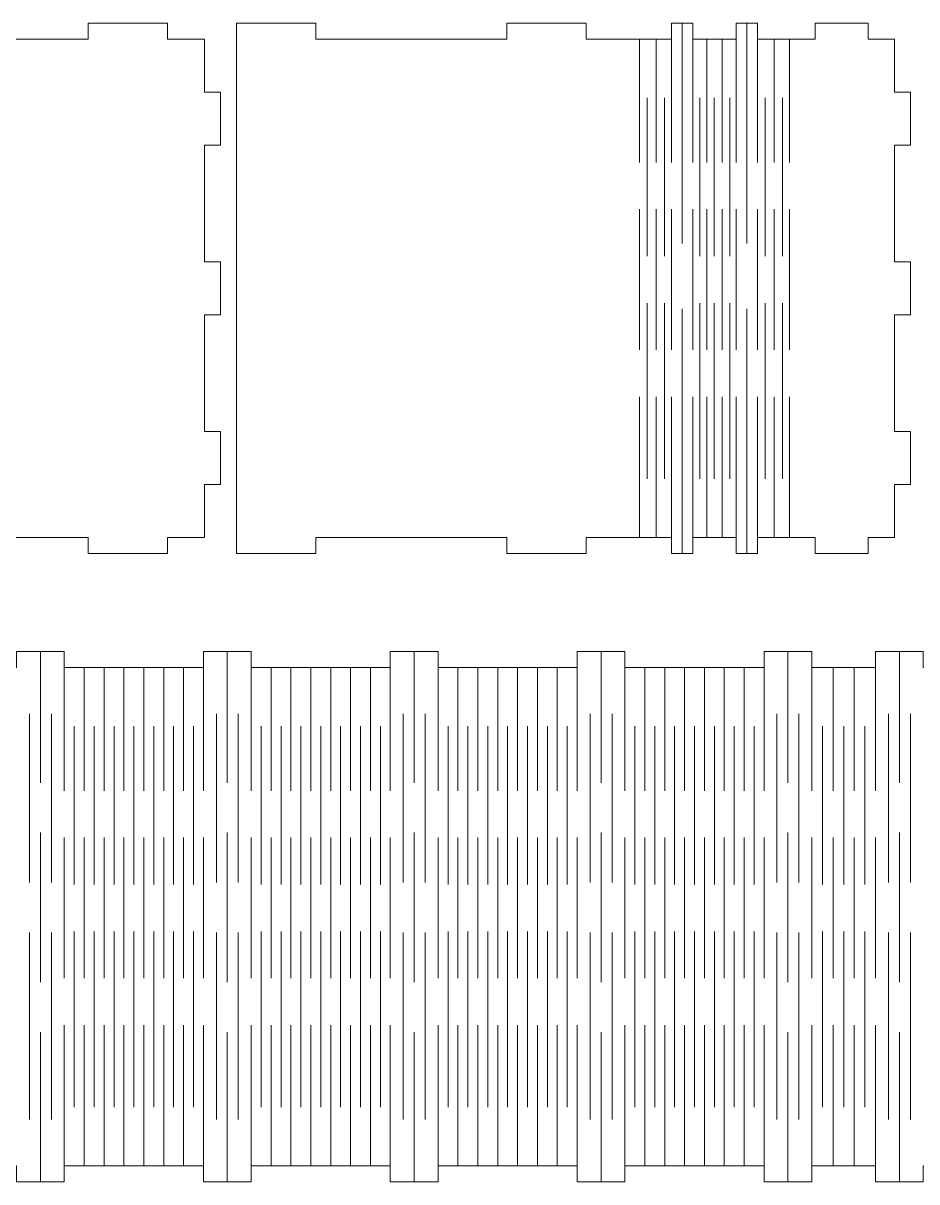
# Model space of a CAD drawing. Header units: millimetres. Extents: x -327 to 327, y -630 to 630.
# Drawn here: x 56.6 to 225.2, y 139.1 to 357.6 of the extents above; entities that cross this region are included whole.
import ezdxf

# ---------------------------------------------------------------- set-up
doc = ezdxf.new("R2010")
doc.units = ezdxf.units.MM
doc.header["$MEASUREMENT"] = 0
doc.layers.add('Camada 1', color=7, linetype='Continuous')

msp = doc.modelspace()

# ---------------------------------------------------------------- linework, layer by layer
at = {"layer": 'Camada 1', "color": 250, "lineweight": 20}
for points, knots in [([(90.826, 312.6007), (90.826, 312.6007), (90.826, 334.6007), (90.826, 334.6007), (90.826, 334.6007), (90.826, 334.6007), (93.826, 334.6007), (93.826, 334.6007), (93.826, 334.6007), (93.826, 334.6007), (93.826, 344.6007), (93.826, 344.6007), (93.826, 344.6007), (93.826, 344.6007), (90.826, 344.6007), (90.826, 344.6007), (90.826, 344.6007), (90.826, 344.6007), (90.826, 354.6007), (90.826, 354.6007), (90.826, 354.6007), (90.826, 354.6007), (83.826, 354.6007), (83.826, 354.6007), (83.826, 354.6007), (83.826, 354.6007), (83.826, 357.6008), (83.826, 357.6008), (83.826, 357.6008), (83.826, 357.6008), (68.826, 357.6008), (68.826, 357.6008), (68.826, 357.6008), (68.826, 357.6008), (68.826, 354.6007), (68.826, 354.6007), (68.826, 354.6007), (68.826, 354.6007), (-17.754, 354.6007), (-17.754, 354.6007), (-17.754, 354.6007), (-17.754, 354.6007), (-17.754, 357.6008), (-17.754, 357.6008), (-17.754, 357.6008), (-17.754, 357.6008), (-32.754, 357.6008), (-32.754, 357.6008), (-32.754, 357.6008), (-32.754, 357.6008), (-32.754, 354.6007), (-32.754, 354.6007), (-32.754, 354.6007), (-32.754, 354.6007), (-39.754, 354.6007), (-39.754, 354.6007), (-39.754, 354.6007), (-39.754, 354.6007), (-39.754, 344.6007), (-39.754, 344.6007), (-39.754, 344.6007), (-39.754, 344.6007), (-42.754, 344.6007), (-42.754, 344.6007), (-42.754, 344.6007), (-42.754, 344.6007), (-42.754, 334.6007), (-42.754, 334.6007), (-42.754, 334.6007), (-42.754, 334.6007), (-39.754, 334.6007), (-39.754, 334.6007), (-39.754, 334.6007), (-39.754, 334.6007), (-39.754, 312.6007), (-39.754, 312.6007), (-39.754, 312.6007), (-39.754, 312.6007), (-42.754, 312.6007), (-42.754, 312.6007), (-42.754, 312.6007), (-42.754, 312.6007), (-42.754, 302.6008), (-42.754, 302.6008), (-42.754, 302.6008), (-42.754, 302.6008), (-39.754, 302.6008), (-39.754, 302.6008), (-39.754, 302.6008), (-39.754, 302.6008), (-39.754, 280.6007), (-39.754, 280.6007), (-39.754, 280.6007), (-39.754, 280.6007), (-42.754, 280.6007), (-42.754, 280.6007), (-42.754, 280.6007), (-42.754, 280.6007), (-42.754, 270.6007), (-42.754, 270.6007), (-42.754, 270.6007), (-42.754, 270.6007), (-39.754, 270.6007), (-39.754, 270.6007), (-39.754, 270.6007), (-39.754, 270.6007), (-39.754, 260.6007), (-39.754, 260.6007), (-39.754, 260.6007), (-39.754, 260.6007), (-32.754, 260.6007), (-32.754, 260.6007), (-32.754, 260.6007), (-32.754, 260.6007), (-32.754, 257.6007), (-32.754, 257.6007), (-32.754, 257.6007), (-32.754, 257.6007), (-17.754, 257.6007), (-17.754, 257.6007), (-17.754, 257.6007), (-17.754, 257.6007), (-17.754, 260.6007), (-17.754, 260.6007), (-17.754, 260.6007), (-17.754, 260.6007), (68.826, 260.6007), (68.826, 260.6007), (68.826, 260.6007), (68.826, 260.6007), (68.826, 257.6007), (68.826, 257.6007), (68.826, 257.6007), (68.826, 257.6007), (83.826, 257.6007), (83.826, 257.6007), (83.826, 257.6007), (83.826, 257.6007), (83.826, 260.6007), (83.826, 260.6007), (83.826, 260.6007), (83.826, 260.6007), (90.826, 260.6007), (90.826, 260.6007), (90.826, 260.6007), (90.826, 260.6007), (90.826, 270.6007), (90.826, 270.6007), (90.826, 270.6007), (90.826, 270.6007), (93.826, 270.6007), (93.826, 270.6007), (93.826, 270.6007), (93.826, 270.6007), (93.826, 280.6007), (93.826, 280.6007), (93.826, 280.6007), (93.826, 280.6007), (90.826, 280.6007), (90.826, 280.6007), (90.826, 280.6007), (90.826, 280.6007), (90.826, 302.6008), (90.826, 302.6008), (90.826, 302.6008), (90.826, 302.6008), (93.826, 302.6008), (93.826, 302.6008), (93.826, 302.6008), (93.826, 302.6008), (93.826, 312.6007), (93.826, 312.6007), (93.826, 312.6007), (93.826, 312.6007), (90.826, 312.6007), (90.826, 312.6007)], [0, 0, 0, 0, 0.02222222, 0.02222222, 0.02222222, 0.02222222, 0.04444444, 0.04444444, 0.04444444, 0.04444444, 0.06666667, 0.06666667, 0.06666667, 0.06666667, 0.08888889, 0.08888889, 0.08888889, 0.08888889, 0.11111111, 0.11111111, 0.11111111, 0.11111111, 0.13333333, 0.13333333, 0.13333333, 0.13333333, 0.15555556, 0.15555556, 0.15555556, 0.15555556, 0.17777778, 0.17777778, 0.17777778, 0.17777778, 0.2, 0.2, 0.2, 0.2, 0.22222222, 0.22222222, 0.22222222, 0.22222222, 0.24444444, 0.24444444, 0.24444444, 0.24444444, 0.26666667, 0.26666667, 0.26666667, 0.26666667, 0.28888889, 0.28888889, 0.28888889, 0.28888889, 0.31111111, 0.31111111, 0.31111111, 0.31111111, 0.33333333, 0.33333333, 0.33333333, 0.33333333, 0.35555556, 0.35555556, 0.35555556, 0.35555556, 0.37777778, 0.37777778, 0.37777778, 0.37777778, 0.4, 0.4, 0.4, 0.4, 0.42222222, 0.42222222, 0.42222222, 0.42222222, 0.44444444, 0.44444444, 0.44444444, 0.44444444, 0.46666667, 0.46666667, 0.46666667, 0.46666667, 0.48888889, 0.48888889, 0.48888889, 0.48888889, 0.51111111, 0.51111111, 0.51111111, 0.51111111, 0.53333333, 0.53333333, 0.53333333, 0.53333333, 0.55555556, 0.55555556, 0.55555556, 0.55555556, 0.57777778, 0.57777778, 0.57777778, 0.57777778, 0.6, 0.6, 0.6, 0.6, 0.62222222, 0.62222222, 0.62222222, 0.62222222, 0.64444444, 0.64444444, 0.64444444, 0.64444444, 0.66666667, 0.66666667, 0.66666667, 0.66666667, 0.68888889, 0.68888889, 0.68888889, 0.68888889, 0.71111111, 0.71111111, 0.71111111, 0.71111111, 0.73333333, 0.73333333, 0.73333333, 0.73333333, 0.75555556, 0.75555556, 0.75555556, 0.75555556, 0.77777778, 0.77777778, 0.77777778, 0.77777778, 0.8, 0.8, 0.8, 0.8, 0.82222222, 0.82222222, 0.82222222, 0.82222222, 0.84444444, 0.84444444, 0.84444444, 0.84444444, 0.86666667, 0.86666667, 0.86666667, 0.86666667, 0.88888889, 0.88888889, 0.88888889, 0.88888889, 0.91111111, 0.91111111, 0.91111111, 0.91111111, 0.93333333, 0.93333333, 0.93333333, 0.93333333, 0.95555556, 0.95555556, 0.95555556, 0.95555556, 1, 1, 1, 1]), ([(220.9643, 344.6007), (220.9643, 344.6007), (220.9643, 354.6007), (220.9643, 354.6007), (220.9643, 354.6007), (220.9643, 354.6007), (215.9643, 354.6007), (215.9643, 354.6007), (215.9643, 354.6007), (215.9643, 354.6007), (215.9643, 357.6007), (215.9643, 357.6007), (215.9643, 357.6007), (215.9643, 357.6007), (205.9643, 357.6007), (205.9643, 357.6007), (205.9643, 357.6007), (205.9643, 357.6007), (205.9643, 354.6007), (205.9643, 354.6007), (205.9643, 354.6007), (205.9643, 354.6007), (195.134, 354.6007), (195.134, 354.6007), (195.134, 354.6007), (195.134, 354.6007), (195.134, 357.6007), (195.134, 357.6007), (195.134, 357.6007), (195.134, 357.6007), (191.1146, 357.6007), (191.1146, 357.6007), (191.1146, 357.6007), (191.1146, 357.6007), (191.1146, 354.6007), (191.1146, 354.6007), (191.1146, 354.6007), (191.1146, 354.6007), (182.8903, 354.6007), (182.8903, 354.6007), (182.8903, 354.6007), (182.8903, 354.6007), (182.8903, 357.6007), (182.8903, 357.6007), (182.8903, 357.6007), (182.8903, 357.6007), (178.8709, 357.6007), (178.8709, 357.6007), (178.8709, 357.6007), (178.8709, 357.6007), (178.8709, 354.6007), (178.8709, 354.6007), (178.8709, 354.6007), (178.8709, 354.6007), (162.826, 354.6007), (162.826, 354.6007), (162.826, 354.6007), (162.826, 354.6007), (162.826, 357.6007), (162.826, 357.6007), (162.826, 357.6007), (162.826, 357.6007), (147.826, 357.6007), (147.826, 357.6007), (147.826, 357.6007), (147.826, 357.6007), (147.826, 354.6007), (147.826, 354.6007), (147.826, 354.6007), (147.826, 354.6007), (111.826, 354.6007), (111.826, 354.6007), (111.826, 354.6007), (111.826, 354.6007), (111.826, 357.6007), (111.826, 357.6007), (111.826, 357.6007), (111.826, 357.6007), (96.826, 357.6007), (96.826, 357.6007), (96.826, 357.6007), (96.826, 324.2674), (96.826, 290.934), (96.826, 257.6007), (96.826, 257.6007), (96.826, 257.6007), (111.826, 257.6007), (111.826, 257.6007), (111.826, 257.6007), (111.826, 257.6007), (111.826, 260.6007), (111.826, 260.6007), (111.826, 260.6007), (111.826, 260.6007), (147.826, 260.6007), (147.826, 260.6007), (147.826, 260.6007), (147.826, 260.6007), (147.826, 257.6007), (147.826, 257.6007), (147.826, 257.6007), (147.826, 257.6007), (162.826, 257.6007), (162.826, 257.6007), (162.826, 257.6007), (162.826, 257.6007), (162.826, 260.6007), (162.826, 260.6007), (162.826, 260.6007), (162.826, 260.6007), (178.8709, 260.6007), (178.8709, 260.6007), (178.8709, 260.6007), (178.8709, 260.6007), (178.8709, 257.6007), (178.8709, 257.6007), (178.8709, 257.6007), (178.8709, 257.6007), (182.8903, 257.6007), (182.8903, 257.6007), (182.8903, 257.6007), (182.8903, 257.6007), (182.8903, 260.6007), (182.8903, 260.6007), (182.8903, 260.6007), (182.8903, 260.6007), (191.1146, 260.6007), (191.1146, 260.6007), (191.1146, 260.6007), (191.1146, 260.6007), (191.1146, 257.6007), (191.1146, 257.6007), (191.1146, 257.6007), (191.1146, 257.6007), (195.134, 257.6007), (195.134, 257.6007), (195.134, 257.6007), (195.134, 257.6007), (195.134, 260.6007), (195.134, 260.6007), (195.134, 260.6007), (195.134, 260.6007), (205.9643, 260.6007), (205.9643, 260.6007), (205.9643, 260.6007), (205.9643, 260.6007), (205.9643, 257.6007), (205.9643, 257.6007), (205.9643, 257.6007), (205.9643, 257.6007), (215.9643, 257.6007), (215.9643, 257.6007), (215.9643, 257.6007), (215.9643, 257.6007), (215.9643, 260.6007), (215.9643, 260.6007), (215.9643, 260.6007), (215.9643, 260.6007), (220.9643, 260.6007), (220.9643, 260.6007), (220.9643, 260.6007), (220.9643, 260.6007), (220.9643, 270.6007), (220.9643, 270.6007), (220.9643, 270.6007), (220.9643, 270.6007), (223.9643, 270.6007), (223.9643, 270.6007), (223.9643, 270.6007), (223.9643, 270.6007), (223.9643, 280.6007), (223.9643, 280.6007), (223.9643, 280.6007), (223.9643, 280.6007), (220.9643, 280.6007), (220.9643, 280.6007), (220.9643, 280.6007), (220.9643, 280.6007), (220.9643, 302.6007), (220.9643, 302.6007), (220.9643, 302.6007), (220.9643, 302.6007), (223.9643, 302.6007), (223.9643, 302.6007), (223.9643, 302.6007), (223.9643, 302.6007), (223.9643, 312.6007), (223.9643, 312.6007), (223.9643, 312.6007), (223.9643, 312.6007), (220.9643, 312.6007), (220.9643, 312.6007), (220.9643, 312.6007), (220.9643, 312.6007), (220.9643, 334.6007), (220.9643, 334.6007), (220.9643, 334.6007), (220.9643, 334.6007), (223.9643, 334.6007), (223.9643, 334.6007), (223.9643, 334.6007), (223.9643, 334.6007), (223.9643, 344.6007), (223.9643, 344.6007), (223.9643, 344.6007), (223.9643, 344.6007), (220.9643, 344.6007), (220.9643, 344.6007)], [0, 0, 0, 0, 0.01886792, 0.01886792, 0.01886792, 0.01886792, 0.03773585, 0.03773585, 0.03773585, 0.03773585, 0.05660377, 0.05660377, 0.05660377, 0.05660377, 0.0754717, 0.0754717, 0.0754717, 0.0754717, 0.09433962, 0.09433962, 0.09433962, 0.09433962, 0.11320755, 0.11320755, 0.11320755, 0.11320755, 0.13207547, 0.13207547, 0.13207547, 0.13207547, 0.1509434, 0.1509434, 0.1509434, 0.1509434, 0.16981132, 0.16981132, 0.16981132, 0.16981132, 0.18867925, 0.18867925, 0.18867925, 0.18867925, 0.20754717, 0.20754717, 0.20754717, 0.20754717, 0.22641509, 0.22641509, 0.22641509, 0.22641509, 0.24528302, 0.24528302, 0.24528302, 0.24528302, 0.26415094, 0.26415094, 0.26415094, 0.26415094, 0.28301887, 0.28301887, 0.28301887, 0.28301887, 0.30188679, 0.30188679, 0.30188679, 0.30188679, 0.32075472, 0.32075472, 0.32075472, 0.32075472, 0.33962264, 0.33962264, 0.33962264, 0.33962264, 0.35849057, 0.35849057, 0.35849057, 0.35849057, 0.37735849, 0.37735849, 0.37735849, 0.37735849, 0.39622642, 0.39622642, 0.39622642, 0.39622642, 0.41509434, 0.41509434, 0.41509434, 0.41509434, 0.43396226, 0.43396226, 0.43396226, 0.43396226, 0.45283019, 0.45283019, 0.45283019, 0.45283019, 0.47169811, 0.47169811, 0.47169811, 0.47169811, 0.49056604, 0.49056604, 0.49056604, 0.49056604, 0.50943396, 0.50943396, 0.50943396, 0.50943396, 0.52830189, 0.52830189, 0.52830189, 0.52830189, 0.54716981, 0.54716981, 0.54716981, 0.54716981, 0.56603774, 0.56603774, 0.56603774, 0.56603774, 0.58490566, 0.58490566, 0.58490566, 0.58490566, 0.60377358, 0.60377358, 0.60377358, 0.60377358, 0.62264151, 0.62264151, 0.62264151, 0.62264151, 0.64150943, 0.64150943, 0.64150943, 0.64150943, 0.66037736, 0.66037736, 0.66037736, 0.66037736, 0.67924528, 0.67924528, 0.67924528, 0.67924528, 0.69811321, 0.69811321, 0.69811321, 0.69811321, 0.71698113, 0.71698113, 0.71698113, 0.71698113, 0.73584906, 0.73584906, 0.73584906, 0.73584906, 0.75471698, 0.75471698, 0.75471698, 0.75471698, 0.77358491, 0.77358491, 0.77358491, 0.77358491, 0.79245283, 0.79245283, 0.79245283, 0.79245283, 0.81132075, 0.81132075, 0.81132075, 0.81132075, 0.83018868, 0.83018868, 0.83018868, 0.83018868, 0.8490566, 0.8490566, 0.8490566, 0.8490566, 0.86792453, 0.86792453, 0.86792453, 0.86792453, 0.88679245, 0.88679245, 0.88679245, 0.88679245, 0.90566038, 0.90566038, 0.90566038, 0.90566038, 0.9245283, 0.9245283, 0.9245283, 0.9245283, 0.94339623, 0.94339623, 0.94339623, 0.94339623, 0.96226415, 0.96226415, 0.96226415, 0.96226415, 1, 1, 1, 1]), ([(29.1023, 239.1073), (29.1023, 239.1073), (20.0911, 239.1073), (20.0911, 239.1073), (20.0911, 239.1073), (20.0911, 239.1073), (20.0911, 236.1073), (20.0911, 236.1073), (20.0911, 236.1073), (20.0911, 236.1073), (8.0833, 236.1073), (8.0833, 236.1073), (8.0833, 236.1073), (8.0833, 236.1073), (8.0833, 239.1073), (8.0833, 239.1073), (8.0833, 239.1073), (8.0833, 239.1073), (-0.921, 239.1073), (-0.921, 239.1073), (-0.921, 239.1073), (-0.921, 239.1073), (-0.921, 236.1073), (-0.921, 236.1073), (-0.921, 236.1073), (-0.921, 236.1073), (-13.3523, 236.1073), (-13.3523, 236.1073), (-13.3523, 236.1073), (-13.3523, 236.1073), (-13.3523, 239.1073), (-13.3523, 239.1073), (-13.3523, 239.1073), (-13.3523, 239.1073), (-22.3565, 239.1073), (-22.3565, 239.1073), (-22.3565, 239.1073), (-22.3565, 239.1073), (-22.3565, 236.1073), (-22.3565, 236.1073), (-22.3565, 236.1073), (-22.3565, 236.1073), (-43.3589, 236.1073), (-43.3589, 236.1073), (-43.3589, 236.1073), (-43.3589, 236.1073), (-43.3589, 239.1073), (-43.3589, 239.1073), (-43.3589, 239.1073), (-43.3589, 239.1073), (-63.3589, 239.1073), (-63.3589, 239.1073), (-63.3589, 239.1073), (-63.3589, 239.1073), (-63.3589, 236.1073), (-63.3589, 236.1073), (-63.3589, 236.1073), (-63.3589, 236.1073), (-101.3272, 236.1073), (-101.3272, 236.1073), (-101.3272, 236.1073), (-101.3272, 236.1073), (-101.3272, 239.1073), (-101.3272, 239.1073), (-101.3272, 239.1073), (-101.3272, 239.1073), (-121.3272, 239.1073), (-121.3272, 239.1073), (-121.3272, 239.1073), (-121.3272, 239.1073), (-121.3272, 236.1073), (-121.3272, 236.1073), (-121.3272, 236.1073), (-121.3272, 236.1073), (-159.2955, 236.1073), (-159.2955, 236.1073), (-159.2955, 236.1073), (-159.2955, 236.1073), (-159.2955, 239.1073), (-159.2955, 239.1073), (-159.2955, 239.1073), (-159.2955, 239.1073), (-179.2955, 239.1073), (-179.2955, 239.1073), (-179.2955, 239.1073), (-179.2955, 239.1073), (-179.2955, 236.1073), (-179.2955, 236.1073), (-179.2955, 236.1073), (-179.2955, 236.1073), (-194.2955, 236.1073), (-194.2955, 236.1073), (-194.2955, 236.1073), (-194.2955, 236.1073), (-194.2955, 226.1073), (-194.2955, 226.1073), (-194.2955, 226.1073), (-194.2955, 226.1073), (-197.2955, 226.1073), (-197.2955, 226.1073), (-197.2955, 226.1073), (-197.2955, 226.1073), (-197.2955, 216.1073), (-197.2955, 216.1073), (-197.2955, 216.1073), (-197.2955, 216.1073), (-194.2955, 216.1073), (-194.2955, 216.1073), (-194.2955, 216.1073), (-194.2955, 216.1073), (-194.2955, 194.1073), (-194.2955, 194.1073), (-194.2955, 194.1073), (-194.2955, 194.1073), (-197.2955, 194.1073), (-197.2955, 194.1073), (-197.2955, 194.1073), (-197.2955, 194.1073), (-197.2955, 184.1073), (-197.2955, 184.1073), (-197.2955, 184.1073), (-197.2955, 184.1073), (-194.2955, 184.1073), (-194.2955, 184.1073), (-194.2955, 184.1073), (-194.2955, 184.1073), (-194.2955, 162.1073), (-194.2955, 162.1073), (-194.2955, 162.1073), (-194.2955, 162.1073), (-197.2955, 162.1073), (-197.2955, 162.1073), (-197.2955, 162.1073), (-197.2955, 162.1073), (-197.2955, 152.1073), (-197.2955, 152.1073), (-197.2955, 152.1073), (-197.2955, 152.1073), (-194.2955, 152.1073), (-194.2955, 152.1073), (-194.2955, 152.1073), (-194.2955, 152.1073), (-194.2955, 142.1073), (-194.2955, 142.1073), (-194.2955, 142.1073), (-194.2955, 142.1073), (-179.2955, 142.1073), (-179.2955, 142.1073), (-179.2955, 142.1073), (-179.2955, 142.1073), (-179.2955, 139.1073), (-179.2955, 139.1073), (-179.2955, 139.1073), (-179.2955, 139.1073), (-159.2955, 139.1073), (-159.2955, 139.1073), (-159.2955, 139.1073), (-159.2955, 139.1073), (-159.2955, 142.1073), (-159.2955, 142.1073), (-159.2955, 142.1073), (-159.2955, 142.1073), (-121.3272, 142.1073), (-121.3272, 142.1073), (-121.3272, 142.1073), (-121.3272, 142.1073), (-121.3272, 139.1073), (-121.3272, 139.1073), (-121.3272, 139.1073), (-121.3272, 139.1073), (-101.3272, 139.1073), (-101.3272, 139.1073), (-101.3272, 139.1073), (-101.3272, 139.1073), (-101.3272, 142.1073), (-101.3272, 142.1073), (-101.3272, 142.1073), (-101.3272, 142.1073), (-63.3589, 142.1073), (-63.3589, 142.1073), (-63.3589, 142.1073), (-63.3589, 142.1073), (-63.3589, 139.1073), (-63.3589, 139.1073), (-63.3589, 139.1073), (-63.3589, 139.1073), (-43.3589, 139.1073), (-43.3589, 139.1073), (-43.3589, 139.1073), (-43.3589, 139.1073), (-43.3589, 142.1073), (-43.3589, 142.1073), (-43.3589, 142.1073), (-43.3589, 142.1073), (-22.3565, 142.1073), (-22.3565, 142.1073), (-22.3565, 142.1073), (-22.3565, 142.1073), (-22.3565, 139.1073), (-22.3565, 139.1073), (-22.3565, 139.1073), (-22.3565, 139.1073), (-13.3523, 139.1073), (-13.3523, 139.1073), (-13.3523, 139.1073), (-13.3523, 139.1073), (-13.3523, 142.1073), (-13.3523, 142.1073), (-13.3523, 142.1073), (-13.3523, 142.1073), (-0.921, 142.1073), (-0.921, 142.1073), (-0.921, 142.1073), (-0.921, 142.1073), (-0.921, 139.1073), (-0.921, 139.1073), (-0.921, 139.1073), (-0.921, 139.1073), (8.0833, 139.1073), (8.0833, 139.1073), (8.0833, 139.1073), (8.0833, 139.1073), (8.0833, 142.1073), (8.0833, 142.1073), (8.0833, 142.1073), (8.0833, 142.1073), (20.0911, 142.1073), (20.0911, 142.1073), (20.0911, 142.1073), (20.0911, 142.1073), (20.0911, 139.1073), (20.0911, 139.1073), (20.0911, 139.1073), (20.0911, 139.1073), (29.1023, 139.1073), (29.1023, 139.1073), (29.1023, 139.1073), (29.1023, 139.1073), (29.1023, 142.1073), (29.1023, 142.1073), (29.1023, 142.1073), (29.1023, 142.1073), (55.3442, 142.1073), (55.3442, 142.1073), (55.3442, 142.1073), (55.3442, 142.1073), (55.3442, 139.1073), (55.3442, 139.1073), (55.3442, 139.1073), (55.3442, 139.1073), (64.3553, 139.1073), (64.3553, 139.1073), (64.3553, 139.1073), (64.3553, 139.1073), (64.3553, 142.1073), (64.3553, 142.1073), (64.3553, 142.1073), (64.3553, 142.1073), (90.5973, 142.1073), (90.5973, 142.1073), (90.5973, 142.1073), (90.5973, 142.1073), (90.5973, 139.1073), (90.5973, 139.1073), (90.5973, 139.1073), (90.5973, 139.1073), (99.6084, 139.1073), (99.6084, 139.1073), (99.6084, 139.1073), (99.6084, 139.1073), (99.6084, 142.1073), (99.6084, 142.1073), (99.6084, 142.1073), (99.6084, 142.1073), (125.8504, 142.1073), (125.8504, 142.1073), (125.8504, 142.1073), (125.8504, 142.1073), (125.8504, 139.1073), (125.8504, 139.1073), (125.8504, 139.1073), (125.8504, 139.1073), (134.8615, 139.1073), (134.8615, 139.1073), (134.8615, 139.1073), (134.8615, 139.1073), (134.8615, 142.1073), (134.8615, 142.1073), (134.8615, 142.1073), (134.8615, 142.1073), (161.1035, 142.1073), (161.1035, 142.1073), (161.1035, 142.1073), (161.1035, 142.1073), (161.1035, 139.1073), (161.1035, 139.1073), (161.1035, 139.1073), (161.1035, 139.1073), (170.1146, 139.1073), (170.1146, 139.1073), (170.1146, 139.1073), (170.1146, 139.1073), (170.1146, 142.1073), (170.1146, 142.1073), (170.1146, 142.1073), (170.1146, 142.1073), (196.3565, 142.1073), (196.3565, 142.1073), (196.3565, 142.1073), (196.3565, 142.1073), (196.3565, 139.1073), (196.3565, 139.1073), (196.3565, 139.1073), (196.3565, 139.1073), (205.3677, 139.1073), (205.3677, 139.1073), (205.3677, 139.1073), (205.3677, 139.1073), (205.3677, 142.1073), (205.3677, 142.1073), (205.3677, 142.1073), (205.3677, 142.1073), (217.3755, 142.1073), (217.3755, 142.1073), (217.3755, 142.1073), (217.3755, 142.1073), (217.3755, 139.1073), (217.3755, 139.1073), (217.3755, 139.1073), (217.3755, 139.1073), (226.3798, 139.1073), (226.3798, 139.1073), (226.3798, 139.1073), (226.3798, 139.1073), (226.3798, 142.1073), (226.3798, 142.1073), (226.3798, 142.1073), (226.3798, 142.1073), (238.8111, 142.1073), (238.8111, 142.1073), (238.8111, 142.1073), (238.8111, 142.1073), (238.8111, 139.1073), (238.8111, 139.1073), (238.8111, 139.1073), (238.8111, 139.1073), (247.8153, 139.1073), (247.8153, 139.1073), (247.8153, 139.1073), (247.8153, 139.1073), (247.8153, 142.1073), (247.8153, 142.1073), (247.8153, 142.1073), (247.8153, 142.1073), (263.8177, 142.1073), (263.8177, 142.1073), (263.8177, 142.1073), (263.8177, 142.1073), (263.8177, 139.1073), (263.8177, 139.1073), (263.8177, 139.1073), (263.8177, 139.1073), (278.8177, 139.1073), (278.8177, 139.1073), (278.8177, 139.1073), (278.8177, 139.1073), (278.8177, 142.1073), (278.8177, 142.1073), (278.8177, 142.1073), (278.8177, 142.1073), (301.9643, 142.1073), (301.9643, 142.1073), (301.9643, 142.1073), (301.9643, 142.1073), (301.9643, 139.1073), (301.9643, 139.1073), (301.9643, 139.1073), (301.9643, 139.1073), (316.9643, 139.1073), (316.9643, 139.1073), (316.9643, 139.1073), (316.9643, 139.1073), (316.9643, 142.1073), (316.9643, 142.1073), (316.9643, 142.1073), (316.9643, 142.1073), (326.9643, 142.1073), (326.9643, 142.1073), (326.9643, 142.1073), (326.9643, 142.1073), (326.9643, 236.1073), (326.9643, 236.1073), (326.9643, 236.1073), (326.9643, 236.1073), (316.9643, 236.1073), (316.9643, 236.1073), (316.9643, 236.1073), (316.9643, 236.1073), (316.9643, 239.1073), (316.9643, 239.1073), (316.9643, 239.1073), (316.9643, 239.1073), (301.9643, 239.1073), (301.9643, 239.1073), (301.9643, 239.1073), (301.9643, 239.1073), (301.9643, 236.1073), (301.9643, 236.1073), (301.9643, 236.1073), (301.9643, 236.1073), (278.8177, 236.1073), (278.8177, 236.1073), (278.8177, 236.1073), (278.8177, 236.1073), (278.8177, 239.1073), (278.8177, 239.1073), (278.8177, 239.1073), (278.8177, 239.1073), (263.8177, 239.1073), (263.8177, 239.1073), (263.8177, 239.1073), (263.8177, 239.1073), (263.8177, 236.1073), (263.8177, 236.1073), (263.8177, 236.1073), (263.8177, 236.1073), (247.8153, 236.1073), (247.8153, 236.1073), (247.8153, 236.1073), (247.8153, 236.1073), (247.8153, 239.1073), (247.8153, 239.1073), (247.8153, 239.1073), (247.8153, 239.1073), (238.8111, 239.1073), (238.8111, 239.1073), (238.8111, 239.1073), (238.8111, 239.1073), (238.8111, 236.1073), (238.8111, 236.1073), (238.8111, 236.1073), (238.8111, 236.1073), (226.3798, 236.1073), (226.3798, 236.1073), (226.3798, 236.1073), (226.3798, 236.1073), (226.3798, 239.1073), (226.3798, 239.1073), (226.3798, 239.1073), (226.3798, 239.1073), (217.3755, 239.1073), (217.3755, 239.1073), (217.3755, 239.1073), (217.3755, 239.1073), (217.3755, 236.1073), (217.3755, 236.1073), (217.3755, 236.1073), (217.3755, 236.1073), (205.3677, 236.1073), (205.3677, 236.1073), (205.3677, 236.1073), (205.3677, 236.1073), (205.3677, 239.1073), (205.3677, 239.1073), (205.3677, 239.1073), (205.3677, 239.1073), (196.3565, 239.1073), (196.3565, 239.1073), (196.3565, 239.1073), (196.3565, 239.1073), (196.3565, 236.1073), (196.3565, 236.1073), (196.3565, 236.1073), (196.3565, 236.1073), (170.1146, 236.1073), (170.1146, 236.1073), (170.1146, 236.1073), (170.1146, 236.1073), (170.1146, 239.1073), (170.1146, 239.1073), (170.1146, 239.1073), (170.1146, 239.1073), (161.1035, 239.1073), (161.1035, 239.1073), (161.1035, 239.1073), (161.1035, 239.1073), (161.1035, 236.1073), (161.1035, 236.1073), (161.1035, 236.1073), (161.1035, 236.1073), (134.8615, 236.1073), (134.8615, 236.1073), (134.8615, 236.1073), (134.8615, 236.1073), (134.8615, 239.1073), (134.8615, 239.1073), (134.8615, 239.1073), (134.8615, 239.1073), (125.8504, 239.1073), (125.8504, 239.1073), (125.8504, 239.1073), (125.8504, 239.1073), (125.8504, 236.1073), (125.8504, 236.1073), (125.8504, 236.1073), (125.8504, 236.1073), (99.6084, 236.1073), (99.6084, 236.1073), (99.6084, 236.1073), (99.6084, 236.1073), (99.6084, 239.1073), (99.6084, 239.1073), (99.6084, 239.1073), (99.6084, 239.1073), (90.5973, 239.1073), (90.5973, 239.1073), (90.5973, 239.1073), (90.5973, 239.1073), (90.5973, 236.1073), (90.5973, 236.1073), (90.5973, 236.1073), (90.5973, 236.1073), (64.3553, 236.1073), (64.3553, 236.1073), (64.3553, 236.1073), (64.3553, 236.1073), (64.3553, 239.1073), (64.3553, 239.1073), (64.3553, 239.1073), (64.3553, 239.1073), (55.3442, 239.1073), (55.3442, 239.1073), (55.3442, 239.1073), (55.3442, 239.1073), (55.3442, 236.1073), (55.3442, 236.1073), (55.3442, 236.1073), (55.3442, 236.1073), (29.1023, 236.1073), (29.1023, 236.1073), (29.1023, 236.1073), (29.1023, 236.1073), (29.1023, 239.1073), (29.1023, 239.1073)], [0, 0, 0, 0, 0.00729927, 0.00729927, 0.00729927, 0.00729927, 0.01459854, 0.01459854, 0.01459854, 0.01459854, 0.02189781, 0.02189781, 0.02189781, 0.02189781, 0.02919708, 0.02919708, 0.02919708, 0.02919708, 0.03649635, 0.03649635, 0.03649635, 0.03649635, 0.04379562, 0.04379562, 0.04379562, 0.04379562, 0.05109489, 0.05109489, 0.05109489, 0.05109489, 0.05839416, 0.05839416, 0.05839416, 0.05839416, 0.06569343, 0.06569343, 0.06569343, 0.06569343, 0.0729927, 0.0729927, 0.0729927, 0.0729927, 0.08029197, 0.08029197, 0.08029197, 0.08029197, 0.08759124, 0.08759124, 0.08759124, 0.08759124, 0.09489051, 0.09489051, 0.09489051, 0.09489051, 0.10218978, 0.10218978, 0.10218978, 0.10218978, 0.10948905, 0.10948905, 0.10948905, 0.10948905, 0.11678832, 0.11678832, 0.11678832, 0.11678832, 0.12408759, 0.12408759, 0.12408759, 0.12408759, 0.13138686, 0.13138686, 0.13138686, 0.13138686, 0.13868613, 0.13868613, 0.13868613, 0.13868613, 0.1459854, 0.1459854, 0.1459854, 0.1459854, 0.15328467, 0.15328467, 0.15328467, 0.15328467, 0.16058394, 0.16058394, 0.16058394, 0.16058394, 0.16788321, 0.16788321, 0.16788321, 0.16788321, 0.17518248, 0.17518248, 0.17518248, 0.17518248, 0.18248175, 0.18248175, 0.18248175, 0.18248175, 0.18978102, 0.18978102, 0.18978102, 0.18978102, 0.19708029, 0.19708029, 0.19708029, 0.19708029, 0.20437956, 0.20437956, 0.20437956, 0.20437956, 0.21167883, 0.21167883, 0.21167883, 0.21167883, 0.2189781, 0.2189781, 0.2189781, 0.2189781, 0.22627737, 0.22627737, 0.22627737, 0.22627737, 0.23357664, 0.23357664, 0.23357664, 0.23357664, 0.24087591, 0.24087591, 0.24087591, 0.24087591, 0.24817518, 0.24817518, 0.24817518, 0.24817518, 0.25547445, 0.25547445, 0.25547445, 0.25547445, 0.26277372, 0.26277372, 0.26277372, 0.26277372, 0.27007299, 0.27007299, 0.27007299, 0.27007299, 0.27737226, 0.27737226, 0.27737226, 0.27737226, 0.28467153, 0.28467153, 0.28467153, 0.28467153, 0.2919708, 0.2919708, 0.2919708, 0.2919708, 0.29927007, 0.29927007, 0.29927007, 0.29927007, 0.30656934, 0.30656934, 0.30656934, 0.30656934, 0.31386861, 0.31386861, 0.31386861, 0.31386861, 0.32116788, 0.32116788, 0.32116788, 0.32116788, 0.32846715, 0.32846715, 0.32846715, 0.32846715, 0.33576642, 0.33576642, 0.33576642, 0.33576642, 0.34306569, 0.34306569, 0.34306569, 0.34306569, 0.35036496, 0.35036496, 0.35036496, 0.35036496, 0.35766423, 0.35766423, 0.35766423, 0.35766423, 0.3649635, 0.3649635, 0.3649635, 0.3649635, 0.37226277, 0.37226277, 0.37226277, 0.37226277, 0.37956204, 0.37956204, 0.37956204, 0.37956204, 0.38686131, 0.38686131, 0.38686131, 0.38686131, 0.39416058, 0.39416058, 0.39416058, 0.39416058, 0.40145985, 0.40145985, 0.40145985, 0.40145985, 0.40875912, 0.40875912, 0.40875912, 0.40875912, 0.41605839, 0.41605839, 0.41605839, 0.41605839, 0.42335766, 0.42335766, 0.42335766, 0.42335766, 0.43065693, 0.43065693, 0.43065693, 0.43065693, 0.4379562, 0.4379562, 0.4379562, 0.4379562, 0.44525547, 0.44525547, 0.44525547, 0.44525547, 0.45255474, 0.45255474, 0.45255474, 0.45255474, 0.45985401, 0.45985401, 0.45985401, 0.45985401, 0.46715328, 0.46715328, 0.46715328, 0.46715328, 0.47445255, 0.47445255, 0.47445255, 0.47445255, 0.48175182, 0.48175182, 0.48175182, 0.48175182, 0.48905109, 0.48905109, 0.48905109, 0.48905109, 0.49635036, 0.49635036, 0.49635036, 0.49635036, 0.50364964, 0.50364964, 0.50364964, 0.50364964, 0.51094891, 0.51094891, 0.51094891, 0.51094891, 0.51824818, 0.51824818, 0.51824818, 0.51824818, 0.52554745, 0.52554745, 0.52554745, 0.52554745, 0.53284672, 0.53284672, 0.53284672, 0.53284672, 0.54014599, 0.54014599, 0.54014599, 0.54014599, 0.54744526, 0.54744526, 0.54744526, 0.54744526, 0.55474453, 0.55474453, 0.55474453, 0.55474453, 0.5620438, 0.5620438, 0.5620438, 0.5620438, 0.56934307, 0.56934307, 0.56934307, 0.56934307, 0.57664234, 0.57664234, 0.57664234, 0.57664234, 0.58394161, 0.58394161, 0.58394161, 0.58394161, 0.59124088, 0.59124088, 0.59124088, 0.59124088, 0.59854015, 0.59854015, 0.59854015, 0.59854015, 0.60583942, 0.60583942, 0.60583942, 0.60583942, 0.61313869, 0.61313869, 0.61313869, 0.61313869, 0.62043796, 0.62043796, 0.62043796, 0.62043796, 0.62773723, 0.62773723, 0.62773723, 0.62773723, 0.6350365, 0.6350365, 0.6350365, 0.6350365, 0.64233577, 0.64233577, 0.64233577, 0.64233577, 0.64963504, 0.64963504, 0.64963504, 0.64963504, 0.65693431, 0.65693431, 0.65693431, 0.65693431, 0.66423358, 0.66423358, 0.66423358, 0.66423358, 0.67153285, 0.67153285, 0.67153285, 0.67153285, 0.67883212, 0.67883212, 0.67883212, 0.67883212, 0.68613139, 0.68613139, 0.68613139, 0.68613139, 0.69343066, 0.69343066, 0.69343066, 0.69343066, 0.70072993, 0.70072993, 0.70072993, 0.70072993, 0.7080292, 0.7080292, 0.7080292, 0.7080292, 0.71532847, 0.71532847, 0.71532847, 0.71532847, 0.72262774, 0.72262774, 0.72262774, 0.72262774, 0.72992701, 0.72992701, 0.72992701, 0.72992701, 0.73722628, 0.73722628, 0.73722628, 0.73722628, 0.74452555, 0.74452555, 0.74452555, 0.74452555, 0.75182482, 0.75182482, 0.75182482, 0.75182482, 0.75912409, 0.75912409, 0.75912409, 0.75912409, 0.76642336, 0.76642336, 0.76642336, 0.76642336, 0.77372263, 0.77372263, 0.77372263, 0.77372263, 0.7810219, 0.7810219, 0.7810219, 0.7810219, 0.78832117, 0.78832117, 0.78832117, 0.78832117, 0.79562044, 0.79562044, 0.79562044, 0.79562044, 0.80291971, 0.80291971, 0.80291971, 0.80291971, 0.81021898, 0.81021898, 0.81021898, 0.81021898, 0.81751825, 0.81751825, 0.81751825, 0.81751825, 0.82481752, 0.82481752, 0.82481752, 0.82481752, 0.83211679, 0.83211679, 0.83211679, 0.83211679, 0.83941606, 0.83941606, 0.83941606, 0.83941606, 0.84671533, 0.84671533, 0.84671533, 0.84671533, 0.8540146, 0.8540146, 0.8540146, 0.8540146, 0.86131387, 0.86131387, 0.86131387, 0.86131387, 0.86861314, 0.86861314, 0.86861314, 0.86861314, 0.87591241, 0.87591241, 0.87591241, 0.87591241, 0.88321168, 0.88321168, 0.88321168, 0.88321168, 0.89051095, 0.89051095, 0.89051095, 0.89051095, 0.89781022, 0.89781022, 0.89781022, 0.89781022, 0.90510949, 0.90510949, 0.90510949, 0.90510949, 0.91240876, 0.91240876, 0.91240876, 0.91240876, 0.91970803, 0.91970803, 0.91970803, 0.91970803, 0.9270073, 0.9270073, 0.9270073, 0.9270073, 0.93430657, 0.93430657, 0.93430657, 0.93430657, 0.94160584, 0.94160584, 0.94160584, 0.94160584, 0.94890511, 0.94890511, 0.94890511, 0.94890511, 0.95620438, 0.95620438, 0.95620438, 0.95620438, 0.96350365, 0.96350365, 0.96350365, 0.96350365, 0.97080292, 0.97080292, 0.97080292, 0.97080292, 0.97810219, 0.97810219, 0.97810219, 0.97810219, 0.98540146, 0.98540146, 0.98540146, 0.98540146, 1, 1, 1, 1])]:
    msp.add_open_spline(points, degree=3, knots=knots, dxfattribs=at)
for points in [[(180.8806, 316.0319), (180.8806, 316.0319), (180.8806, 357.6007), (180.8806, 357.6007)], [(193.1243, 316.0319), (193.1243, 316.0319), (193.1243, 357.6007), (193.1243, 357.6007)], [(172.865, 331.3492), (172.865, 331.3492), (172.865, 354.6007), (172.865, 354.6007)], [(175.9758, 331.3492), (175.9758, 331.3492), (175.9758, 354.6007), (175.9758, 354.6007)], [(178.8707, 331.3492), (178.8707, 331.3492), (178.8707, 354.6007), (178.8707, 354.6007)], [(182.8905, 331.3492), (182.8905, 331.3492), (182.8905, 354.6007), (182.8905, 354.6007)], [(185.571, 331.3492), (185.571, 331.3492), (185.571, 354.6007), (185.571, 354.6007)], [(188.4425, 331.3492), (188.4425, 331.3492), (188.4425, 354.6007), (188.4425, 354.6007)], [(191.1146, 331.3492), (191.1146, 331.3492), (191.1146, 354.6007), (191.1146, 354.6007)], [(195.1293, 331.3492), (195.1293, 331.3492), (195.1293, 354.6007), (195.1293, 354.6007)], [(198.2401, 331.3492), (198.2401, 331.3492), (198.2401, 354.6007), (198.2401, 354.6007)], [(201.135, 331.3492), (201.135, 331.3492), (201.135, 354.6007), (201.135, 354.6007)], [(174.317, 313.662), (174.317, 313.662), (174.317, 343.5462), (174.317, 343.5462)], [(177.5467, 313.662), (177.5467, 313.662), (177.5467, 343.5462), (177.5467, 343.5462)], [(184.2308, 313.662), (184.2308, 313.662), (184.2308, 343.5462), (184.2308, 343.5462)], [(186.9113, 313.662), (186.9113, 313.662), (186.9113, 343.5462), (186.9113, 343.5462)], [(189.8925, 313.662), (189.8925, 313.662), (189.8925, 343.5462), (189.8925, 343.5462)], [(196.5813, 313.662), (196.5813, 313.662), (196.5813, 343.5462), (196.5813, 343.5462)], [(199.811, 313.662), (199.811, 313.662), (199.811, 343.5462), (199.811, 343.5462)], [(172.865, 295.9749), (172.865, 295.9749), (172.865, 322.5055), (172.865, 322.5055)], [(175.9758, 295.9749), (175.9758, 295.9749), (175.9758, 322.5055), (175.9758, 322.5055)], [(178.8707, 295.9749), (178.8707, 295.9749), (178.8707, 322.5055), (178.8707, 322.5055)], [(182.8905, 295.9749), (182.8905, 295.9749), (182.8905, 322.5055), (182.8905, 322.5055)], [(185.571, 295.9749), (185.571, 295.9749), (185.571, 322.5055), (185.571, 322.5055)], [(188.4425, 295.9749), (188.4425, 295.9749), (188.4425, 322.5055), (188.4425, 322.5055)], [(191.1146, 295.9749), (191.1146, 295.9749), (191.1146, 322.5055), (191.1146, 322.5055)], [(195.1293, 295.9749), (195.1293, 295.9749), (195.1293, 322.5055), (195.1293, 322.5055)], [(198.2401, 295.9749), (198.2401, 295.9749), (198.2401, 322.5055), (198.2401, 322.5055)], [(201.135, 295.9749), (201.135, 295.9749), (201.135, 322.5055), (201.135, 322.5055)], [(174.317, 271.6552), (174.317, 271.6552), (174.317, 304.8186), (174.317, 304.8186)], [(177.5467, 271.6552), (177.5467, 271.6552), (177.5467, 304.8186), (177.5467, 304.8186)], [(180.8806, 257.6007), (180.8806, 257.6007), (180.8806, 303.7308), (180.8806, 303.7308)], [(184.2308, 271.6552), (184.2308, 271.6552), (184.2308, 304.8186), (184.2308, 304.8186)], [(186.9113, 271.6552), (186.9113, 271.6552), (186.9113, 304.8186), (186.9113, 304.8186)], [(189.8925, 271.6552), (189.8925, 271.6552), (189.8925, 304.8186), (189.8925, 304.8186)], [(193.1243, 257.6007), (193.1243, 257.6007), (193.1243, 303.7308), (193.1243, 303.7308)], [(196.5813, 271.6552), (196.5813, 271.6552), (196.5813, 304.8186), (196.5813, 304.8186)], [(199.811, 271.6552), (199.811, 271.6552), (199.811, 304.8186), (199.811, 304.8186)], [(172.865, 260.6007), (172.865, 260.6007), (172.865, 287.1314), (172.865, 287.1314)], [(175.9758, 260.6007), (175.9758, 260.6007), (175.9758, 287.1314), (175.9758, 287.1314)], [(178.8707, 260.6007), (178.8707, 260.6007), (178.8707, 287.1314), (178.8707, 287.1314)], [(182.8905, 260.6007), (182.8905, 260.6007), (182.8905, 287.1314), (182.8905, 287.1314)], [(185.571, 260.6007), (185.571, 260.6007), (185.571, 287.1314), (185.571, 287.1314)], [(188.4425, 260.6007), (188.4425, 260.6007), (188.4425, 287.1314), (188.4425, 287.1314)], [(191.1146, 260.6007), (191.1146, 260.6007), (191.1146, 287.1314), (191.1146, 287.1314)], [(195.1293, 260.6007), (195.1293, 260.6007), (195.1293, 287.1314), (195.1293, 287.1314)], [(198.2401, 260.6007), (198.2401, 260.6007), (198.2401, 287.1314), (198.2401, 287.1314)], [(201.135, 260.6007), (201.135, 260.6007), (201.135, 287.1314), (201.135, 287.1314)], [(59.8498, 214.3717), (59.8498, 214.3717), (59.8498, 239.1073), (59.8498, 239.1073)], [(95.1029, 214.3717), (95.1029, 214.3717), (95.1029, 239.1073), (95.1029, 239.1073)], [(130.356, 214.3717), (130.356, 214.3717), (130.356, 239.1073), (130.356, 239.1073)], [(165.6091, 214.3717), (165.6091, 214.3717), (165.6091, 239.1073), (165.6091, 239.1073)], [(200.8622, 214.3717), (200.8622, 214.3717), (200.8622, 239.1073), (200.8622, 239.1073)], [(221.8777, 214.3717), (221.8777, 214.3717), (221.8777, 239.1073), (221.8777, 239.1073)], [(64.3557, 212.8558), (64.3557, 212.8558), (64.3557, 236.1073), (64.3557, 236.1073)], [(68.1042, 212.8558), (68.1042, 212.8558), (68.1042, 236.1073), (68.1042, 236.1073)], [(71.8533, 212.8558), (71.8533, 212.8558), (71.8533, 236.1073), (71.8533, 236.1073)], [(75.602, 212.8558), (75.602, 212.8558), (75.602, 236.1073), (75.602, 236.1073)], [(79.3506, 212.8558), (79.3506, 212.8558), (79.3506, 236.1073), (79.3506, 236.1073)], [(83.0996, 212.8558), (83.0996, 212.8558), (83.0996, 236.1073), (83.0996, 236.1073)], [(86.8487, 212.8558), (86.8487, 212.8558), (86.8487, 236.1073), (86.8487, 236.1073)], [(90.5975, 212.8558), (90.5975, 212.8558), (90.5975, 236.1073), (90.5975, 236.1073)], [(99.6087, 212.8558), (99.6087, 212.8558), (99.6087, 236.1073), (99.6087, 236.1073)], [(103.3572, 212.8558), (103.3572, 212.8558), (103.3572, 236.1073), (103.3572, 236.1073)], [(107.1063, 212.8558), (107.1063, 212.8558), (107.1063, 236.1073), (107.1063, 236.1073)], [(110.855, 212.8558), (110.855, 212.8558), (110.855, 236.1073), (110.855, 236.1073)], [(114.6036, 212.8558), (114.6036, 212.8558), (114.6036, 236.1073), (114.6036, 236.1073)], [(118.3526, 212.8558), (118.3526, 212.8558), (118.3526, 236.1073), (118.3526, 236.1073)], [(122.1017, 212.8558), (122.1017, 212.8558), (122.1017, 236.1073), (122.1017, 236.1073)], [(125.8505, 212.8558), (125.8505, 212.8558), (125.8505, 236.1073), (125.8505, 236.1073)], [(134.8617, 212.8558), (134.8617, 212.8558), (134.8617, 236.1073), (134.8617, 236.1073)], [(138.6102, 212.8558), (138.6102, 212.8558), (138.6102, 236.1073), (138.6102, 236.1073)], [(142.3593, 212.8558), (142.3593, 212.8558), (142.3593, 236.1073), (142.3593, 236.1073)], [(146.108, 212.8558), (146.108, 212.8558), (146.108, 236.1073), (146.108, 236.1073)], [(149.8566, 212.8558), (149.8566, 212.8558), (149.8566, 236.1073), (149.8566, 236.1073)], [(153.6056, 212.8558), (153.6056, 212.8558), (153.6056, 236.1073), (153.6056, 236.1073)], [(157.3547, 212.8558), (157.3547, 212.8558), (157.3547, 236.1073), (157.3547, 236.1073)], [(161.1035, 212.8558), (161.1035, 212.8558), (161.1035, 236.1073), (161.1035, 236.1073)], [(170.1147, 212.8558), (170.1147, 212.8558), (170.1147, 236.1073), (170.1147, 236.1073)], [(173.8632, 212.8558), (173.8632, 212.8558), (173.8632, 236.1073), (173.8632, 236.1073)], [(177.6123, 212.8558), (177.6123, 212.8558), (177.6123, 236.1073), (177.6123, 236.1073)], [(181.361, 212.8558), (181.361, 212.8558), (181.361, 236.1073), (181.361, 236.1073)], [(185.1096, 212.8558), (185.1096, 212.8558), (185.1096, 236.1073), (185.1096, 236.1073)], [(188.8586, 212.8558), (188.8586, 212.8558), (188.8586, 236.1073), (188.8586, 236.1073)], [(192.6077, 212.8558), (192.6077, 212.8558), (192.6077, 236.1073), (192.6077, 236.1073)], [(196.3565, 212.8558), (196.3565, 212.8558), (196.3565, 236.1073), (196.3565, 236.1073)], [(205.3677, 212.8558), (205.3677, 212.8558), (205.3677, 236.1073), (205.3677, 236.1073)], [(209.3701, 212.8558), (209.3701, 212.8558), (209.3701, 236.1073), (209.3701, 236.1073)], [(213.3725, 212.8558), (213.3725, 212.8558), (213.3725, 236.1073), (213.3725, 236.1073)], [(217.3754, 212.8558), (217.3754, 212.8558), (217.3754, 236.1073), (217.3754, 236.1073)], [(57.7775, 195.5555), (57.7775, 195.5555), (57.7775, 227.3472), (57.7775, 227.3472)], [(61.9214, 195.5555), (61.9214, 195.5555), (61.9214, 227.3472), (61.9214, 227.3472)], [(93.0306, 195.5555), (93.0306, 195.5555), (93.0306, 227.3472), (93.0306, 227.3472)], [(97.1745, 195.5555), (97.1745, 195.5555), (97.1745, 227.3472), (97.1745, 227.3472)], [(128.2837, 195.5555), (128.2837, 195.5555), (128.2837, 227.3472), (128.2837, 227.3472)], [(132.4276, 195.5555), (132.4276, 195.5555), (132.4276, 227.3472), (132.4276, 227.3472)], [(163.5368, 195.5555), (163.5368, 195.5555), (163.5368, 227.3472), (163.5368, 227.3472)], [(167.6807, 195.5555), (167.6807, 195.5555), (167.6807, 227.3472), (167.6807, 227.3472)], [(198.7905, 195.5555), (198.7905, 195.5555), (198.7905, 227.3472), (198.7905, 227.3472)], [(202.9344, 195.5555), (202.9344, 195.5555), (202.9344, 227.3472), (202.9344, 227.3472)], [(219.806, 195.5555), (219.806, 195.5555), (219.806, 227.3472), (219.806, 227.3472)], [(223.9499, 195.5555), (223.9499, 195.5555), (223.9499, 227.3472), (223.9499, 227.3472)], [(66.2299, 195.1686), (66.2299, 195.1686), (66.2299, 225.0528), (66.2299, 225.0528)], [(69.9785, 195.1686), (69.9785, 195.1686), (69.9785, 225.0528), (69.9785, 225.0528)], [(73.7275, 195.1686), (73.7275, 195.1686), (73.7275, 225.0528), (73.7275, 225.0528)], [(77.4763, 195.1686), (77.4763, 195.1686), (77.4763, 225.0528), (77.4763, 225.0528)], [(81.2253, 195.1686), (81.2253, 195.1686), (81.2253, 225.0528), (81.2253, 225.0528)], [(84.9741, 195.1686), (84.9741, 195.1686), (84.9741, 225.0528), (84.9741, 225.0528)], [(88.7232, 195.1686), (88.7232, 195.1686), (88.7232, 225.0528), (88.7232, 225.0528)], [(101.4829, 195.1686), (101.4829, 195.1686), (101.4829, 225.0528), (101.4829, 225.0528)], [(105.2315, 195.1686), (105.2315, 195.1686), (105.2315, 225.0528), (105.2315, 225.0528)], [(108.9805, 195.1686), (108.9805, 195.1686), (108.9805, 225.0528), (108.9805, 225.0528)], [(112.7293, 195.1686), (112.7293, 195.1686), (112.7293, 225.0528), (112.7293, 225.0528)], [(116.4783, 195.1686), (116.4783, 195.1686), (116.4783, 225.0528), (116.4783, 225.0528)], [(120.2271, 195.1686), (120.2271, 195.1686), (120.2271, 225.0528), (120.2271, 225.0528)], [(123.9762, 195.1686), (123.9762, 195.1686), (123.9762, 225.0528), (123.9762, 225.0528)], [(136.7359, 195.1686), (136.7359, 195.1686), (136.7359, 225.0528), (136.7359, 225.0528)], [(140.4845, 195.1686), (140.4845, 195.1686), (140.4845, 225.0528), (140.4845, 225.0528)], [(144.2335, 195.1686), (144.2335, 195.1686), (144.2335, 225.0528), (144.2335, 225.0528)], [(147.9823, 195.1686), (147.9823, 195.1686), (147.9823, 225.0528), (147.9823, 225.0528)], [(151.7313, 195.1686), (151.7313, 195.1686), (151.7313, 225.0528), (151.7313, 225.0528)], [(155.4801, 195.1686), (155.4801, 195.1686), (155.4801, 225.0528), (155.4801, 225.0528)], [(159.2292, 195.1686), (159.2292, 195.1686), (159.2292, 225.0528), (159.2292, 225.0528)], [(171.9889, 195.1686), (171.9889, 195.1686), (171.9889, 225.0528), (171.9889, 225.0528)], [(175.7375, 195.1686), (175.7375, 195.1686), (175.7375, 225.0528), (175.7375, 225.0528)], [(179.4865, 195.1686), (179.4865, 195.1686), (179.4865, 225.0528), (179.4865, 225.0528)], [(183.2353, 195.1686), (183.2353, 195.1686), (183.2353, 225.0528), (183.2353, 225.0528)], [(186.9843, 195.1686), (186.9843, 195.1686), (186.9843, 225.0528), (186.9843, 225.0528)], [(190.7331, 195.1686), (190.7331, 195.1686), (190.7331, 225.0528), (190.7331, 225.0528)], [(194.4822, 195.1686), (194.4822, 195.1686), (194.4822, 225.0528), (194.4822, 225.0528)], [(207.3688, 195.1686), (207.3688, 195.1686), (207.3688, 225.0528), (207.3688, 225.0528)], [(211.3713, 195.1686), (211.3713, 195.1686), (211.3713, 225.0528), (211.3713, 225.0528)], [(215.3741, 195.1686), (215.3741, 195.1686), (215.3741, 225.0528), (215.3741, 225.0528)], [(59.8498, 176.7394), (59.8498, 176.7394), (59.8498, 204.9635), (59.8498, 204.9635)], [(64.3557, 177.4815), (64.3557, 177.4815), (64.3557, 204.0121), (64.3557, 204.0121)], [(68.1042, 177.4815), (68.1042, 177.4815), (68.1042, 204.0121), (68.1042, 204.0121)], [(71.8533, 177.4815), (71.8533, 177.4815), (71.8533, 204.0121), (71.8533, 204.0121)], [(75.602, 177.4815), (75.602, 177.4815), (75.602, 204.0121), (75.602, 204.0121)], [(79.3506, 177.4815), (79.3506, 177.4815), (79.3506, 204.0121), (79.3506, 204.0121)], [(83.0996, 177.4815), (83.0996, 177.4815), (83.0996, 204.0121), (83.0996, 204.0121)], [(86.8487, 177.4815), (86.8487, 177.4815), (86.8487, 204.0121), (86.8487, 204.0121)], [(90.5975, 177.4815), (90.5975, 177.4815), (90.5975, 204.0121), (90.5975, 204.0121)], [(95.1029, 176.7394), (95.1029, 176.7394), (95.1029, 204.9635), (95.1029, 204.9635)], [(99.6087, 177.4815), (99.6087, 177.4815), (99.6087, 204.0121), (99.6087, 204.0121)], [(103.3572, 177.4815), (103.3572, 177.4815), (103.3572, 204.0121), (103.3572, 204.0121)], [(107.1063, 177.4815), (107.1063, 177.4815), (107.1063, 204.0121), (107.1063, 204.0121)], [(110.855, 177.4815), (110.855, 177.4815), (110.855, 204.0121), (110.855, 204.0121)], [(114.6036, 177.4815), (114.6036, 177.4815), (114.6036, 204.0121), (114.6036, 204.0121)], [(118.3526, 177.4815), (118.3526, 177.4815), (118.3526, 204.0121), (118.3526, 204.0121)], [(122.1017, 177.4815), (122.1017, 177.4815), (122.1017, 204.0121), (122.1017, 204.0121)], [(125.8505, 177.4815), (125.8505, 177.4815), (125.8505, 204.0121), (125.8505, 204.0121)], [(130.356, 176.7394), (130.356, 176.7394), (130.356, 204.9635), (130.356, 204.9635)], [(134.8617, 177.4815), (134.8617, 177.4815), (134.8617, 204.0121), (134.8617, 204.0121)], [(138.6102, 177.4815), (138.6102, 177.4815), (138.6102, 204.0121), (138.6102, 204.0121)], [(142.3593, 177.4815), (142.3593, 177.4815), (142.3593, 204.0121), (142.3593, 204.0121)], [(146.108, 177.4815), (146.108, 177.4815), (146.108, 204.0121), (146.108, 204.0121)], [(149.8566, 177.4815), (149.8566, 177.4815), (149.8566, 204.0121), (149.8566, 204.0121)], [(153.6056, 177.4815), (153.6056, 177.4815), (153.6056, 204.0121), (153.6056, 204.0121)], [(157.3547, 177.4815), (157.3547, 177.4815), (157.3547, 204.0121), (157.3547, 204.0121)], [(161.1035, 177.4815), (161.1035, 177.4815), (161.1035, 204.0121), (161.1035, 204.0121)], [(165.6091, 176.7394), (165.6091, 176.7394), (165.6091, 204.9635), (165.6091, 204.9635)], [(170.1147, 177.4815), (170.1147, 177.4815), (170.1147, 204.0121), (170.1147, 204.0121)], [(173.8632, 177.4815), (173.8632, 177.4815), (173.8632, 204.0121), (173.8632, 204.0121)], [(177.6123, 177.4815), (177.6123, 177.4815), (177.6123, 204.0121), (177.6123, 204.0121)], [(181.361, 177.4815), (181.361, 177.4815), (181.361, 204.0121), (181.361, 204.0121)], [(185.1096, 177.4815), (185.1096, 177.4815), (185.1096, 204.0121), (185.1096, 204.0121)], [(188.8586, 177.4815), (188.8586, 177.4815), (188.8586, 204.0121), (188.8586, 204.0121)], [(192.6077, 177.4815), (192.6077, 177.4815), (192.6077, 204.0121), (192.6077, 204.0121)], [(196.3565, 177.4815), (196.3565, 177.4815), (196.3565, 204.0121), (196.3565, 204.0121)], [(200.8622, 176.7394), (200.8622, 176.7394), (200.8622, 204.9635), (200.8622, 204.9635)], [(205.3677, 177.4815), (205.3677, 177.4815), (205.3677, 204.0121), (205.3677, 204.0121)], [(209.3701, 177.4815), (209.3701, 177.4815), (209.3701, 204.0121), (209.3701, 204.0121)], [(213.3725, 177.4815), (213.3725, 177.4815), (213.3725, 204.0121), (213.3725, 204.0121)], [(217.3754, 177.4815), (217.3754, 177.4815), (217.3754, 204.0121), (217.3754, 204.0121)], [(221.8777, 176.7394), (221.8777, 176.7394), (221.8777, 204.9635), (221.8777, 204.9635)], [(57.7775, 150.8674), (57.7775, 150.8674), (57.7775, 186.1476), (57.7775, 186.1476)], [(61.9214, 150.8674), (61.9214, 150.8674), (61.9214, 186.1476), (61.9214, 186.1476)], [(66.2299, 153.1618), (66.2299, 153.1618), (66.2299, 186.3252), (66.2299, 186.3252)], [(69.9785, 153.1618), (69.9785, 153.1618), (69.9785, 186.3252), (69.9785, 186.3252)], [(73.7275, 153.1618), (73.7275, 153.1618), (73.7275, 186.3252), (73.7275, 186.3252)], [(77.4763, 153.1618), (77.4763, 153.1618), (77.4763, 186.3252), (77.4763, 186.3252)], [(81.2253, 153.1618), (81.2253, 153.1618), (81.2253, 186.3252), (81.2253, 186.3252)], [(84.9741, 153.1618), (84.9741, 153.1618), (84.9741, 186.3252), (84.9741, 186.3252)], [(88.7232, 153.1618), (88.7232, 153.1618), (88.7232, 186.3252), (88.7232, 186.3252)], [(93.0306, 150.8674), (93.0306, 150.8674), (93.0306, 186.1476), (93.0306, 186.1476)], [(97.1745, 150.8674), (97.1745, 150.8674), (97.1745, 186.1476), (97.1745, 186.1476)], [(101.4829, 153.1618), (101.4829, 153.1618), (101.4829, 186.3252), (101.4829, 186.3252)], [(105.2315, 153.1618), (105.2315, 153.1618), (105.2315, 186.3252), (105.2315, 186.3252)], [(108.9805, 153.1618), (108.9805, 153.1618), (108.9805, 186.3252), (108.9805, 186.3252)], [(112.7293, 153.1618), (112.7293, 153.1618), (112.7293, 186.3252), (112.7293, 186.3252)], [(116.4783, 153.1618), (116.4783, 153.1618), (116.4783, 186.3252), (116.4783, 186.3252)], [(120.2271, 153.1618), (120.2271, 153.1618), (120.2271, 186.3252), (120.2271, 186.3252)], [(123.9762, 153.1618), (123.9762, 153.1618), (123.9762, 186.3252), (123.9762, 186.3252)], [(128.2837, 150.8674), (128.2837, 150.8674), (128.2837, 186.1476), (128.2837, 186.1476)], [(132.4276, 150.8674), (132.4276, 150.8674), (132.4276, 186.1476), (132.4276, 186.1476)], [(136.7359, 153.1618), (136.7359, 153.1618), (136.7359, 186.3252), (136.7359, 186.3252)], [(140.4845, 153.1618), (140.4845, 153.1618), (140.4845, 186.3252), (140.4845, 186.3252)], [(144.2335, 153.1618), (144.2335, 153.1618), (144.2335, 186.3252), (144.2335, 186.3252)], [(147.9823, 153.1618), (147.9823, 153.1618), (147.9823, 186.3252), (147.9823, 186.3252)], [(151.7313, 153.1618), (151.7313, 153.1618), (151.7313, 186.3252), (151.7313, 186.3252)], [(155.4801, 153.1618), (155.4801, 153.1618), (155.4801, 186.3252), (155.4801, 186.3252)], [(159.2292, 153.1618), (159.2292, 153.1618), (159.2292, 186.3252), (159.2292, 186.3252)], [(163.5368, 150.8674), (163.5368, 150.8674), (163.5368, 186.1476), (163.5368, 186.1476)], [(167.6807, 150.8674), (167.6807, 150.8674), (167.6807, 186.1476), (167.6807, 186.1476)], [(171.9889, 153.1618), (171.9889, 153.1618), (171.9889, 186.3252), (171.9889, 186.3252)], [(175.7375, 153.1618), (175.7375, 153.1618), (175.7375, 186.3252), (175.7375, 186.3252)], [(179.4865, 153.1618), (179.4865, 153.1618), (179.4865, 186.3252), (179.4865, 186.3252)], [(183.2353, 153.1618), (183.2353, 153.1618), (183.2353, 186.3252), (183.2353, 186.3252)], [(186.9843, 153.1618), (186.9843, 153.1618), (186.9843, 186.3252), (186.9843, 186.3252)], [(190.7331, 153.1618), (190.7331, 153.1618), (190.7331, 186.3252), (190.7331, 186.3252)], [(194.4822, 153.1618), (194.4822, 153.1618), (194.4822, 186.3252), (194.4822, 186.3252)], [(198.7905, 150.8674), (198.7905, 150.8674), (198.7905, 186.1476), (198.7905, 186.1476)], [(202.9344, 150.8674), (202.9344, 150.8674), (202.9344, 186.1476), (202.9344, 186.1476)], [(207.3688, 153.1618), (207.3688, 153.1618), (207.3688, 186.3252), (207.3688, 186.3252)], [(211.3713, 153.1618), (211.3713, 153.1618), (211.3713, 186.3252), (211.3713, 186.3252)], [(215.3741, 153.1618), (215.3741, 153.1618), (215.3741, 186.3252), (215.3741, 186.3252)], [(219.806, 150.8674), (219.806, 150.8674), (219.806, 186.1476), (219.806, 186.1476)], [(223.9499, 150.8674), (223.9499, 150.8674), (223.9499, 186.1476), (223.9499, 186.1476)], [(64.3557, 142.1073), (64.3557, 142.1073), (64.3557, 168.638), (64.3557, 168.638)], [(68.1042, 142.1073), (68.1042, 142.1073), (68.1042, 168.638), (68.1042, 168.638)], [(71.8533, 142.1073), (71.8533, 142.1073), (71.8533, 168.638), (71.8533, 168.638)], [(75.602, 142.1073), (75.602, 142.1073), (75.602, 168.638), (75.602, 168.638)], [(79.3506, 142.1073), (79.3506, 142.1073), (79.3506, 168.638), (79.3506, 168.638)], [(83.0996, 142.1073), (83.0996, 142.1073), (83.0996, 168.638), (83.0996, 168.638)], [(86.8487, 142.1073), (86.8487, 142.1073), (86.8487, 168.638), (86.8487, 168.638)], [(90.5975, 142.1073), (90.5975, 142.1073), (90.5975, 168.638), (90.5975, 168.638)], [(99.6087, 142.1073), (99.6087, 142.1073), (99.6087, 168.638), (99.6087, 168.638)], [(103.3572, 142.1073), (103.3572, 142.1073), (103.3572, 168.638), (103.3572, 168.638)], [(107.1063, 142.1073), (107.1063, 142.1073), (107.1063, 168.638), (107.1063, 168.638)], [(110.855, 142.1073), (110.855, 142.1073), (110.855, 168.638), (110.855, 168.638)], [(114.6036, 142.1073), (114.6036, 142.1073), (114.6036, 168.638), (114.6036, 168.638)], [(118.3526, 142.1073), (118.3526, 142.1073), (118.3526, 168.638), (118.3526, 168.638)], [(122.1017, 142.1073), (122.1017, 142.1073), (122.1017, 168.638), (122.1017, 168.638)], [(125.8505, 142.1073), (125.8505, 142.1073), (125.8505, 168.638), (125.8505, 168.638)], [(134.8617, 142.1073), (134.8617, 142.1073), (134.8617, 168.638), (134.8617, 168.638)], [(138.6102, 142.1073), (138.6102, 142.1073), (138.6102, 168.638), (138.6102, 168.638)], [(142.3593, 142.1073), (142.3593, 142.1073), (142.3593, 168.638), (142.3593, 168.638)], [(146.108, 142.1073), (146.108, 142.1073), (146.108, 168.638), (146.108, 168.638)], [(149.8566, 142.1073), (149.8566, 142.1073), (149.8566, 168.638), (149.8566, 168.638)], [(153.6056, 142.1073), (153.6056, 142.1073), (153.6056, 168.638), (153.6056, 168.638)], [(157.3547, 142.1073), (157.3547, 142.1073), (157.3547, 168.638), (157.3547, 168.638)], [(161.1035, 142.1073), (161.1035, 142.1073), (161.1035, 168.638), (161.1035, 168.638)], [(170.1147, 142.1073), (170.1147, 142.1073), (170.1147, 168.638), (170.1147, 168.638)], [(173.8632, 142.1073), (173.8632, 142.1073), (173.8632, 168.638), (173.8632, 168.638)], [(177.6123, 142.1073), (177.6123, 142.1073), (177.6123, 168.638), (177.6123, 168.638)], [(181.361, 142.1073), (181.361, 142.1073), (181.361, 168.638), (181.361, 168.638)], [(185.1096, 142.1073), (185.1096, 142.1073), (185.1096, 168.638), (185.1096, 168.638)], [(188.8586, 142.1073), (188.8586, 142.1073), (188.8586, 168.638), (188.8586, 168.638)], [(192.6077, 142.1073), (192.6077, 142.1073), (192.6077, 168.638), (192.6077, 168.638)], [(196.3565, 142.1073), (196.3565, 142.1073), (196.3565, 168.638), (196.3565, 168.638)], [(205.3677, 142.1073), (205.3677, 142.1073), (205.3677, 168.638), (205.3677, 168.638)], [(209.3701, 142.1073), (209.3701, 142.1073), (209.3701, 168.638), (209.3701, 168.638)], [(213.3725, 142.1073), (213.3725, 142.1073), (213.3725, 168.638), (213.3725, 168.638)], [(217.3754, 142.1073), (217.3754, 142.1073), (217.3754, 168.638), (217.3754, 168.638)], [(59.8498, 139.1073), (59.8498, 139.1073), (59.8498, 167.3314), (59.8498, 167.3314)], [(95.1029, 139.1073), (95.1029, 139.1073), (95.1029, 167.3314), (95.1029, 167.3314)], [(130.356, 139.1073), (130.356, 139.1073), (130.356, 167.3314), (130.356, 167.3314)], [(165.6091, 139.1073), (165.6091, 139.1073), (165.6091, 167.3314), (165.6091, 167.3314)], [(200.8622, 139.1073), (200.8622, 139.1073), (200.8622, 167.3314), (200.8622, 167.3314)], [(221.8777, 139.1073), (221.8777, 139.1073), (221.8777, 167.3314), (221.8777, 167.3314)]]:
    msp.add_open_spline(points, degree=3, dxfattribs=at)

doc.saveas('drawing.dxf')
